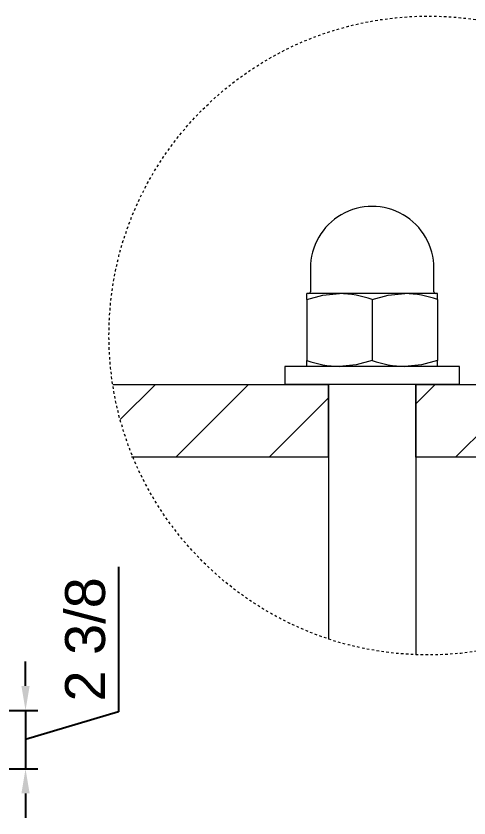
# Model space of a CAD drawing. Header units: inches. Extents: x -4 to 200, y 0 to 129.
# Drawn here: x 123.96 to 142.37, y 31.12 to 63.7 of the extents above; entities that cross this region are included whole.
import ezdxf

# ---------------------------------------------------------------- set-up
doc = ezdxf.new("R2010")
doc.units = ezdxf.units.IN
doc.linetypes.add('HIDDEN', pattern=[1.905, 1.27, -0.635])
for name, color, linetype, lineweight in [('ZANO_R', 7, 'Continuous', 0), ('ZANO_R_przerywana', 250, 'HIDDEN', 0), ('ZANO_W', 1, 'Continuous', 0)]:
    doc.layers.add(name, color=color, linetype=linetype, lineweight=lineweight)
doc.styles.get("Standard").update_dxf_attribs({"font": 'arial.ttf'})
doc.dimstyles.new('amerykanie', dxfattribs={"dimtxt": 50, "dimasz": 50, "dimexe": 0.5, "dimexo": 0.5, "dimgap": 1, "dimtad": 1, "dimdec": 0, "dimzin": 0, "dimlunit": 5, "dimtxsty": 'Standard', "dimcen": 0.09, "dimclrd": 1, "dimclre": 1, "dimclrt": 1, "dimazin": 0, "dimtfac": 1, "dimtdec": 0, "dimtmove": 0, "dimatfit": 3, "dimfxl": 1, "dimtzin": 0, "dimarcsym": 1})

# ---------------------------------------------------------------- blocks, each defined once
blk = doc.blocks.new('*D372')
at = {"layer": 'ZANO_W', "color": 1, "lineweight": -2}
for p, q in [((128.119, 41.313), (128.119, 35.43)), ((124.347, 36.48), (124.347, 37.48)), ((119.457, 35.48), (124.847, 35.48)), ((124.347, 35.48), (124.347, 33.117)), ((128.119, 35.43), (124.347, 34.299)), ((119.457, 33.117), (124.847, 33.117)), ((124.347, 32.117), (124.347, 31.117))]:
    blk.add_line(p, q, dxfattribs=at)
at = {"layer": 'ZANO_W', "color": 1}
for points in [[(124.18, 36.48), (124.513, 36.48), (124.347, 35.48)], [(124.513, 32.117), (124.18, 32.117), (124.347, 33.117)]]:
    blk.add_solid(points, dxfattribs=at)
at = {"layer": 'ZANO_W', "color": 1, "insert": (126.778, 38.372), "char_height": 1.625, "attachment_point": 5, "rotation": 90}
blk.add_mtext('2 3/8', dxfattribs=at)

msp = doc.modelspace()

# ---------------------------------------------------------------- linework, layer by layer
at = {"layer": 'ZANO_R'}
for p, q in [((135.9237, 53.45135), (135.9237, 52.49157)), ((140.94413, 52.49157), (140.94413, 53.45135)), ((135.77603, 52.18034), (135.77603, 52.41773)), ((137.10496, 52.41773), (135.77603, 52.41773)), ((135.77603, 52.18034), (136.42711, 52.35258)), ((135.77603, 52.18034), (135.77603, 49.70192)), ((136.42711, 52.35258), (137.10496, 52.41773)), ((139.76284, 52.41773), (137.10496, 52.41773)), ((138.43391, 52.18034), (139.08499, 52.35258)), ((138.43391, 52.18034), (138.43391, 49.70192)), ((139.08499, 52.35258), (139.76284, 52.41773)), ((141.09179, 52.41773), (139.76284, 52.41773)), ((141.09179, 52.18034), (141.09179, 52.41773)), ((141.09179, 52.18034), (141.09179, 49.70192)), ((135.77603, 49.46454), (135.77603, 49.70192)), ((137.78283, 49.52969), (137.10496, 49.46454)), ((138.43391, 49.70192), (137.78283, 49.52969)), ((140.4407, 49.52969), (139.76284, 49.46454)), ((141.09179, 49.70192), (140.4407, 49.52969)), ((141.09179, 49.46454), (141.09179, 49.70192)), ((134.89007, 49.46454), (134.89007, 48.72624)), ((141.97774, 49.46454), (134.89007, 49.46454)), ((141.97774, 48.72624), (141.97774, 49.46454)), ((127.88909, 48.73285), (136.66199, 48.72623)), ((128.19481, 47.29869), (129.62865, 48.73253)), ((130.4578, 45.77303), (133.4139, 48.72914)), ((141.97774, 48.72624), (134.89007, 48.72624)), ((136.66199, 45.77303), (136.66199, 48.72623)), ((136.66199, 48.72623), (136.66199, 38.38748)), ((140.20583, 45.77303), (140.20583, 48.72623)), ((140.20583, 48.72623), (148.77011, 48.72623)), ((140.20583, 48.72623), (140.20583, 37.74826)), ((140.20583, 47.94378), (140.98828, 48.72623)), ((141.82372, 45.77303), (144.77692, 48.72623)), ((134.24644, 45.77303), (136.66199, 48.18859)), ((136.66199, 45.77303), (128.65739, 45.77303)), ((148.77011, 45.77303), (140.20583, 45.77303))]:
    msp.add_line(p, q, dxfattribs=at)
for centre, radius, start, end in [((138.43391, 53.45136), 2.51021, 359.999731, 180.000269), ((135.84985, 52.49158), 0.07385, 270.002935, 359.990235), ((141.01797, 52.49158), 0.07385, 180.009765, 269.997065), ((137.07098, 48.38907), 4.02881, 70.226957, 89.516766), ((139.72887, 48.38907), 4.02881, 70.226957, 89.516766), ((137.13898, 53.49346), 4.02906, 250.227931, 269.516264), ((139.79686, 53.49346), 4.02906, 250.227931, 269.516264)]:
    msp.add_arc(centre, radius, start, end, dxfattribs=at)
at = {"layer": 'ZANO_R_przerywana', "color": 1, "ltscale": 0.05}
msp.add_circle((140.71557, 50.71733), 12.97908, dxfattribs=at)

# ---------------------------------------------------------------- dimensions: what is measured, and where the dimension line sits
at = {"layer": 'ZANO_W'}
dim = msp.add_linear_dim(base=(124.34657, 33.11735), p1=(118.95662, 35.47993), p2=(118.95663, 33.11735), angle=90, dimstyle='amerykanie', override={"dimtxt": 1.625, "dimasz": 1, "dimgap": 0.5, "dimdec": 4, "dimaunit": 1, "dimadec": 1, "dimtdec": 4, "dimtmove": 1, "dimfrac": 2}, dxfattribs=at)
dim.commit()
dim.dimension.update_dxf_attribs({"geometry": '*D372', "text_midpoint": (126.7781, 35.93033)})

doc.saveas('drawing.dxf')
